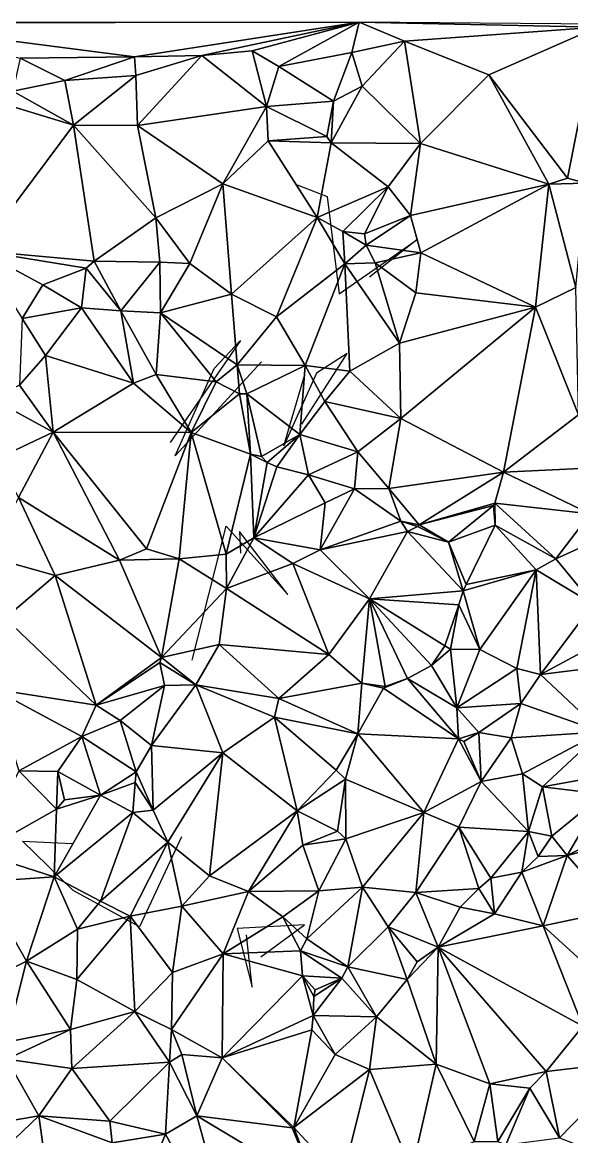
# Model space of a CAD drawing. Header units: metres. Extents: x -15 to 15.1, y -15.8 to 15.4.
# Drawn here: x -1.26 to 5.5, y 1.27 to 14.99 of the extents above; entities that cross this region are included whole.
import ezdxf

# ---------------------------------------------------------------- set-up
doc = ezdxf.new("R2010")
doc.units = ezdxf.units.M
doc.layers.add('CRACKS', color=1, linetype='Continuous')
doc.layers.add('STREET_MESH', color=7, linetype='Continuous')

msp = doc.modelspace()

# ---------------------------------------------------------------- linework, layer by layer
at = {"layer": 'CRACKS'}
for points in [[(2.123, 12.99, 0.1), (2.489, 12.847, 0.1), (2.637, 11.647, 0.1), (3.594, 12.312, 0.1), (3.01, 11.853, 0.1)], [(1.684, 10.809, 0.1), (0.619, 9.653, 0.1), (1.099, 10.728, 0.1), (1.423, 11.074, 0.1), (0.557, 9.818, 0.1)], [(2.179, 10.043, 0.1), (2.736, 10.913, 0.1), (2.358, 10.669, 0.1), (1.955, 9.776, 0.1), (2.214, 10.653, 0.1)], [(0.829, 7.136, 0.1), (1.247, 8.787, 0.1), (2.007, 7.944, 0.1), (1.412, 8.722, 0.1), (1.423, 8.453, 0.1)], [(0.696, 4.965, 0.1), (0.182, 3.856, 0.1), (-0.637, 4.302, 0.1), (-1.259, 4.908, 0.1), (-0.647, 4.879, 0.1)], [(1.674, 3.486, 0.1), (2.212, 3.881, 0.1), (1.384, 3.835, 0.1), (1.566, 3.113, 0.1), (1.499, 3.756, 0.1)]]:
    msp.add_polyline3d(points, dxfattribs=at)
at = {"layer": 'STREET_MESH'}
for points in [[(-13.333, 14.982), (-3.12, 14.981), (2.885, 14.989)], [(-3.12, 14.981), (0.12, 14.564), (2.885, 14.989)], [(-3.12, 14.981), (-1.289, 14.549), (0.12, 14.564)], [(0.12, 14.564), (0.949, 14.579), (2.885, 14.989)], [(0.949, 14.579), (1.567, 14.64), (2.885, 14.989)], [(1.567, 14.64), (1.897, 14.446), (2.885, 14.989)], [(1.897, 14.446), (2.795, 14.619), (2.885, 14.989)], [(2.795, 14.619), (3.443, 14.755), (2.885, 14.989)], [(5.815, 14.931), (14.308, 14.898), (2.885, 14.989)], [(3.443, 14.755), (5.815, 14.931), (2.885, 14.989)], [(3.443, 14.755), (4.478, 14.343), (5.815, 14.931)], [(4.478, 14.343), (5.448, 13.072), (5.815, 14.931)], [(5.448, 13.072), (5.669, 13.008), (5.815, 14.931)], [(3.443, 14.755), (2.795, 14.619), (2.921, 14.202)], [(3.64, 13.496), (3.443, 14.755), (2.921, 14.202)], [(3.443, 14.755), (3.64, 13.496), (4.478, 14.343)], [(-1.289, 14.549), (-1.378, 14.143), (-0.736, 14.272)], [(-1.289, 14.549), (-0.736, 14.272), (0.12, 14.564)], [(-0.736, 14.272), (0.135, 14.334), (0.12, 14.564)], [(0.12, 14.564), (0.135, 14.334), (0.949, 14.579)], [(0.135, 14.334), (0.156, 13.719), (0.949, 14.579)], [(0.156, 13.719), (1.744, 13.951), (0.949, 14.579)], [(1.744, 13.951), (1.567, 14.64), (0.949, 14.579)], [(1.567, 14.64), (1.744, 13.951), (1.897, 14.446)], [(2.57, 14.02), (2.795, 14.619), (1.897, 14.446)], [(2.795, 14.619), (2.57, 14.02), (2.921, 14.202)], [(1.744, 13.951), (2.57, 14.02), (1.897, 14.446)], [(-0.736, 14.272), (-1.378, 14.143), (-0.633, 13.724)], [(0.135, 14.334), (-0.736, 14.272), (-0.633, 13.724)], [(0.156, 13.719), (0.135, 14.334), (-0.633, 13.724)], [(3.64, 13.496), (5.219, 12.998), (4.478, 14.343)], [(5.219, 12.998), (5.448, 13.072), (4.478, 14.343)], [(-1.378, 14.143), (-1.535, 13.998), (-0.633, 13.724)], [(2.54, 13.505), (3.64, 13.496), (2.921, 14.202)], [(2.57, 14.02), (2.54, 13.505), (2.921, 14.202)], [(-1.535, 13.998), (-1.787, 12.177), (-0.633, 13.724)], [(2.57, 14.02), (1.744, 13.951), (2.487, 13.585)], [(2.54, 13.505), (2.57, 14.02), (2.487, 13.585)], [(0.156, 13.719), (1.206, 13), (1.744, 13.951)], [(1.206, 13), (1.765, 13.531), (1.744, 13.951)], [(1.744, 13.951), (1.765, 13.531), (2.487, 13.585)], [(-1.787, 12.177), (-0.378, 12.047), (-0.633, 13.724)], [(0.381, 12.581), (0.156, 13.719), (-0.633, 13.724)], [(-0.378, 12.047), (0.381, 12.581), (-0.633, 13.724)], [(0.156, 13.719), (0.381, 12.581), (1.206, 13)], [(1.765, 13.531), (2.54, 13.505), (2.487, 13.585)], [(1.765, 13.531), (1.206, 13), (2.367, 12.586)], [(2.54, 13.505), (1.765, 13.531), (2.367, 12.586)], [(3.239, 12.966), (2.54, 13.505), (2.367, 12.586)], [(2.54, 13.505), (3.239, 12.966), (3.64, 13.496)], [(3.64, 13.496), (3.239, 12.966), (3.515, 12.612)], [(5.219, 12.998), (3.64, 13.496), (3.515, 12.612)], [(5.448, 13.072), (5.219, 12.998), (5.669, 13.008)], [(0.381, 12.581), (0.8, 12.022), (1.206, 13)], [(1.206, 13), (0.8, 12.022), (1.312, 11.643)], [(2.367, 12.586), (1.206, 13), (1.312, 11.643)], [(2.684, 12.413), (3.239, 12.966), (2.367, 12.586)], [(3.239, 12.966), (2.684, 12.413), (2.95, 12.387)], [(3.515, 12.612), (3.239, 12.966), (2.95, 12.387)], [(3.643, 12.153), (5.219, 12.998), (3.515, 12.612)], [(5.219, 12.998), (3.643, 12.153), (5.053, 11.483)], [(5.55, 11.724), (5.219, 12.998), (5.053, 11.483)], [(5.219, 12.998), (5.55, 11.724), (5.669, 13.008)], [(0.381, 12.581), (-0.378, 12.047), (0.433, 12.037)], [(0.8, 12.022), (0.381, 12.581), (0.433, 12.037)], [(1.865, 11.365), (2.367, 12.586), (1.312, 11.643)], [(1.865, 11.365), (2.709, 12.017), (2.367, 12.586)], [(2.709, 12.017), (2.684, 12.413), (2.367, 12.586)], [(2.972, 12.244), (3.515, 12.612), (2.95, 12.387)], [(2.972, 12.244), (3.643, 12.153), (3.515, 12.612)], [(2.684, 12.413), (2.972, 12.244), (2.95, 12.387)], [(2.709, 12.017), (2.972, 12.244), (2.684, 12.413)], [(3.079, 12.027), (2.972, 12.244), (2.709, 12.017)], [(2.972, 12.244), (3.079, 12.027), (3.643, 12.153)], [(-1.01, 11.757), (-1.787, 12.177), (-1.264, 11.344)], [(-0.474, 11.963), (-1.787, 12.177), (-1.01, 11.757)], [(-1.787, 12.177), (-0.474, 11.963), (-0.378, 12.047)], [(3.643, 12.153), (3.079, 12.027), (3.581, 11.659)], [(3.643, 12.153), (3.581, 11.659), (5.053, 11.483)], [(-0.531, 11.476), (-0.474, 11.963), (-1.01, 11.757)], [(-0.474, 11.963), (-0.531, 11.476), (-0.047, 11.439)], [(-0.378, 12.047), (-0.474, 11.963), (-0.047, 11.439)], [(0.433, 12.037), (-0.378, 12.047), (-0.047, 11.439)], [(0.438, 11.415), (0.433, 12.037), (-0.047, 11.439)], [(0.438, 11.415), (0.8, 12.022), (0.433, 12.037)], [(0.8, 12.022), (0.438, 11.415), (1.312, 11.643)], [(1.865, 11.365), (2.219, 10.766), (2.709, 12.017)], [(2.709, 12.017), (2.219, 10.766), (2.77, 10.695)], [(3.38, 11.04), (3.079, 12.027), (2.709, 12.017)], [(3.38, 11.04), (2.709, 12.017), (2.77, 10.695)], [(3.079, 12.027), (3.38, 11.04), (3.581, 11.659)], [(-0.531, 11.476), (-1.01, 11.757), (-1.264, 11.344)], [(5.583, 10.159), (5.55, 11.724), (5.053, 11.483)], [(0.438, 11.415), (1.384, 10.772), (1.312, 11.643)], [(1.384, 10.772), (1.865, 11.365), (1.312, 11.643)], [(3.581, 11.659), (3.38, 11.04), (5.053, 11.483)], [(-0.977, 10.889), (-0.531, 11.476), (-1.264, 11.344)], [(-0.531, 11.476), (-0.977, 10.889), (0.108, 10.546)], [(-0.531, 11.476), (0.108, 10.546), (-0.047, 11.439)], [(0.108, 10.546), (0.385, 10.654), (-0.047, 11.439)], [(0.385, 10.654), (0.438, 11.415), (-0.047, 11.439)], [(1.124, 10.565), (0.438, 11.415), (0.385, 10.654)], [(0.438, 11.415), (1.124, 10.565), (1.384, 10.772)], [(3.38, 11.04), (3.395, 10.112), (5.053, 11.483)], [(3.395, 10.112), (4.659, 9.452), (5.053, 11.483)], [(4.659, 9.452), (5.583, 10.159), (5.053, 11.483)], [(-1.296, 10.524), (-0.977, 10.889), (-1.264, 11.344)], [(2.219, 10.766), (1.865, 11.365), (1.384, 10.772)], [(3.395, 10.112), (3.38, 11.04), (2.77, 10.695)], [(-0.977, 10.889), (-1.296, 10.524), (-0.883, 9.944)], [(0.108, 10.546), (-0.977, 10.889), (-0.883, 9.944)], [(1.124, 10.565), (1.412, 10.414), (1.384, 10.772)], [(1.412, 10.414), (1.503, 10.416), (1.384, 10.772)], [(1.503, 10.416), (2.219, 10.766), (1.384, 10.772)], [(2.219, 10.766), (1.503, 10.416), (2.155, 9.914)], [(2.462, 10.323), (2.219, 10.766), (2.155, 9.914)], [(2.219, 10.766), (2.462, 10.323), (2.77, 10.695)], [(0.385, 10.654), (0.108, 10.546), (0.815, 9.941)], [(1.124, 10.565), (0.385, 10.654), (0.815, 9.941)], [(1.412, 10.414), (1.124, 10.565), (0.815, 9.941)], [(2.462, 10.323), (3.395, 10.112), (2.77, 10.695)], [(-1.296, 10.524), (-1.636, 10.355), (-0.883, 9.944)], [(0.815, 9.941), (0.108, 10.546), (-0.883, 9.944)], [(-1.636, 10.355), (-1.571, 9.62), (-0.883, 9.944)], [(1.547, 9.675), (1.412, 10.414), (0.815, 9.941)], [(1.412, 10.414), (1.547, 9.675), (1.503, 10.416)], [(1.503, 10.416), (1.682, 9.646), (2.155, 9.914)], [(1.547, 9.675), (1.682, 9.646), (1.503, 10.416)], [(2.869, 9.702), (2.462, 10.323), (2.155, 9.914)], [(2.869, 9.702), (3.395, 10.112), (2.462, 10.323)], [(5.78, 9.504), (5.583, 10.159), (4.659, 9.452)], [(3.395, 10.112), (2.869, 9.702), (3.251, 9.251)], [(3.395, 10.112), (3.251, 9.251), (4.659, 9.452)], [(-1.571, 9.62), (-1.309, 9.138), (-0.883, 9.944)], [(-1.309, 9.138), (-0.065, 8.368), (-0.883, 9.944)], [(0.268, 8.506), (0.815, 9.941), (-0.883, 9.944)], [(-0.065, 8.368), (0.268, 8.506), (-0.883, 9.944)], [(0.268, 8.506), (0.668, 8.384), (0.815, 9.941)], [(0.668, 8.384), (1.247, 8.441), (0.815, 9.941)], [(1.247, 8.441), (1.547, 9.675), (0.815, 9.941)], [(1.682, 9.646), (1.752, 9.572), (2.155, 9.914)], [(1.752, 9.572), (1.871, 9.518), (2.155, 9.914)], [(1.871, 9.518), (2.26, 9.417), (2.155, 9.914)], [(2.26, 9.417), (2.869, 9.702), (2.155, 9.914)], [(1.588, 8.645), (1.547, 9.675), (1.247, 8.441)], [(1.682, 9.646), (1.547, 9.675), (1.752, 9.572)], [(1.547, 9.675), (1.588, 8.645), (1.752, 9.572)], [(2.26, 9.417), (2.825, 9.245), (2.869, 9.702)], [(2.869, 9.702), (2.825, 9.245), (3.251, 9.251)], [(1.588, 8.645), (1.871, 9.518), (1.752, 9.572)], [(1.588, 8.645), (2.26, 9.417), (1.871, 9.518)], [(5.725, 8.94), (5.78, 9.504), (4.659, 9.452)], [(2.26, 9.417), (1.588, 8.645), (2.467, 9.074)], [(2.825, 9.245), (2.26, 9.417), (2.467, 9.074)], [(3.251, 9.251), (3.624, 8.805), (4.659, 9.452)], [(3.624, 8.805), (4.552, 9.07), (4.659, 9.452)], [(4.552, 9.07), (5.725, 8.94), (4.659, 9.452)], [(2.825, 9.245), (2.403, 8.496), (3.397, 8.85)], [(2.403, 8.496), (2.825, 9.245), (2.467, 9.074)], [(3.251, 9.251), (2.825, 9.245), (3.397, 8.85)], [(3.624, 8.805), (3.251, 9.251), (3.397, 8.85)], [(-1.678, 8.408), (-0.858, 8.178), (-1.309, 9.138)], [(-1.309, 9.138), (-0.858, 8.178), (-0.065, 8.368)], [(1.588, 8.645), (2.403, 8.496), (2.467, 9.074)], [(4.538, 9.041), (4.552, 9.07), (3.624, 8.805)], [(4.552, 9.07), (4.538, 9.041), (4.558, 8.801)], [(4.552, 9.07), (5.305, 8.386), (5.725, 8.94)], [(5.305, 8.386), (4.552, 9.07), (4.558, 8.801)], [(4.538, 9.041), (3.624, 8.805), (3.985, 8.589)], [(4.558, 8.801), (4.538, 9.041), (3.985, 8.589)], [(5.305, 8.386), (5.747, 8.586), (5.725, 8.94)], [(2.403, 8.496), (3.477, 8.722), (3.397, 8.85)], [(3.602, 8.781), (3.624, 8.805), (3.397, 8.85)], [(3.477, 8.722), (3.602, 8.781), (3.397, 8.85)], [(3.602, 8.781), (3.477, 8.722), (3.985, 8.589)], [(3.624, 8.805), (3.602, 8.781), (3.985, 8.589)], [(4.2, 8.071), (4.558, 8.801), (3.985, 8.589)], [(4.558, 8.801), (4.2, 8.071), (5.064, 8.25)], [(5.305, 8.386), (4.558, 8.801), (5.064, 8.25)], [(1.253, 8.02), (1.588, 8.645), (1.247, 8.441)], [(1.588, 8.645), (1.253, 8.02), (2.066, 8.327)], [(2.403, 8.496), (1.588, 8.645), (2.066, 8.327)], [(3.477, 8.722), (2.403, 8.496), (3.011, 7.892)], [(4.162, 7.991), (3.477, 8.722), (3.011, 7.892)], [(3.477, 8.722), (4.162, 7.991), (3.985, 8.589)], [(0.668, 8.384), (0.268, 8.506), (-0.065, 8.368)], [(4.162, 7.991), (4.2, 8.071), (3.985, 8.589)], [(5.747, 8.586), (5.305, 8.386), (5.762, 7.828)], [(-0.858, 8.178), (-1.678, 8.408), (-1.473, 7.656)], [(-0.858, 8.178), (0.452, 7.17), (-0.065, 8.368)], [(0.452, 7.17), (0.668, 8.384), (-0.065, 8.368)], [(0.452, 7.17), (1.253, 8.02), (0.668, 8.384)], [(0.668, 8.384), (1.253, 8.02), (1.247, 8.441)], [(3.011, 7.892), (2.403, 8.496), (2.066, 8.327)], [(5.305, 8.386), (5.064, 8.25), (5.762, 7.828)], [(1.253, 8.02), (2.509, 7.208), (2.066, 8.327)], [(2.509, 7.208), (3.011, 7.892), (2.066, 8.327)], [(4.162, 7.991), (4.367, 7.267), (5.064, 8.25)], [(4.2, 8.071), (4.162, 7.991), (5.064, 8.25)], [(4.367, 7.267), (4.826, 7.035), (5.064, 8.25)], [(4.826, 7.035), (5.117, 6.96), (5.064, 8.25)], [(5.064, 8.25), (5.117, 6.96), (5.762, 7.828)], [(-0.351, 6.585), (-0.858, 8.178), (-1.473, 7.656)], [(0.452, 7.17), (-0.858, 8.178), (-0.351, 6.585)], [(1.16, 7.329), (1.253, 8.02), (0.452, 7.17)], [(1.253, 8.02), (1.16, 7.329), (2.509, 7.208)], [(4.11, 7.82), (4.162, 7.991), (3.011, 7.892)], [(4.162, 7.991), (4.11, 7.82), (4.367, 7.267)], [(2.918, 6.855), (3.011, 7.892), (2.509, 7.208)], [(2.918, 6.855), (3.204, 6.814), (3.011, 7.892)], [(3.011, 7.892), (3.776, 7.071), (3.94, 7.314)], [(3.48, 6.912), (3.776, 7.071), (3.011, 7.892)], [(3.204, 6.814), (3.48, 6.912), (3.011, 7.892)], [(4.11, 7.82), (3.011, 7.892), (3.94, 7.314)], [(4.009, 7.274), (4.11, 7.82), (3.94, 7.314)], [(4.11, 7.82), (4.009, 7.274), (4.367, 7.267)], [(5.117, 6.96), (6.238, 7.564), (5.762, 7.828)], [(-1.614, 6.779), (-0.351, 6.585), (-1.473, 7.656)], [(6.238, 7.564), (5.117, 6.96), (6.392, 7.121)], [(1.16, 7.329), (0.452, 7.17), (0.874, 6.834)], [(1.16, 7.329), (0.874, 6.834), (1.897, 6.667)], [(1.16, 7.329), (1.897, 6.667), (2.509, 7.208)], [(3.776, 7.071), (4.009, 7.274), (3.94, 7.314)], [(4.009, 7.274), (3.776, 7.071), (4.087, 6.55)], [(4.009, 7.274), (4.087, 6.55), (4.367, 7.267)], [(0.432, 7.11), (0.452, 7.17), (-0.351, 6.585)], [(0.452, 7.17), (0.432, 7.11), (0.874, 6.834)], [(1.897, 6.667), (2.918, 6.855), (2.509, 7.208)], [(4.367, 7.267), (4.087, 6.55), (4.826, 7.035)], [(0.49, 6.824), (0.432, 7.11), (-0.351, 6.585)], [(0.432, 7.11), (0.49, 6.824), (0.874, 6.834)], [(3.776, 7.071), (3.48, 6.912), (4.087, 6.55)], [(4.087, 6.55), (4.874, 6.606), (4.826, 7.035)], [(4.874, 6.606), (5.117, 6.96), (4.826, 7.035)], [(6.392, 7.121), (5.117, 6.96), (5.864, 6.255)], [(3.48, 6.912), (3.184, 6.792), (4.105, 6.17)], [(3.48, 6.912), (3.204, 6.814), (3.184, 6.792)], [(4.087, 6.55), (3.48, 6.912), (4.105, 6.17)], [(5.117, 6.96), (4.874, 6.606), (5.864, 6.255)], [(-1.614, 6.779), (-1.304, 5.776), (-0.528, 6.2)], [(-0.351, 6.585), (-1.614, 6.779), (-0.528, 6.2)], [(-0.056, 6.394), (0.49, 6.824), (-0.351, 6.585)], [(0.49, 6.824), (-0.056, 6.394), (0.33, 6.088)], [(0.874, 6.834), (0.33, 6.088), (1.208, 5.995)], [(0.49, 6.824), (0.33, 6.088), (0.874, 6.834)], [(1.841, 6.438), (0.874, 6.834), (1.208, 5.995)], [(1.897, 6.667), (0.874, 6.834), (1.841, 6.438)], [(2.918, 6.855), (1.897, 6.667), (2.869, 6.231)], [(2.918, 6.855), (2.869, 6.231), (3.184, 6.792)], [(3.184, 6.792), (2.869, 6.231), (4.105, 6.17)], [(3.204, 6.814), (2.918, 6.855), (3.184, 6.792)], [(-0.056, 6.394), (-0.351, 6.585), (-0.528, 6.2)], [(1.897, 6.667), (1.841, 6.438), (2.869, 6.231)], [(4.087, 6.55), (4.358, 6.246), (4.874, 6.606)], [(4.874, 6.606), (4.358, 6.246), (4.753, 6.182)], [(4.874, 6.606), (4.753, 6.182), (5.864, 6.255)], [(4.358, 6.246), (4.087, 6.55), (4.105, 6.17)], [(0.139, 5.763), (-0.056, 6.394), (-0.528, 6.2)], [(-0.056, 6.394), (0.139, 5.763), (0.33, 6.088)], [(1.841, 6.438), (1.208, 5.995), (2.12, 5.282)], [(1.841, 6.438), (2.601, 5.785), (2.869, 6.231)], [(2.601, 5.785), (1.841, 6.438), (2.12, 5.282)], [(-1.304, 5.776), (-0.823, 5.767), (-0.528, 6.2)], [(-0.823, 5.767), (-0.301, 5.475), (-0.528, 6.2)], [(-0.301, 5.475), (0.139, 5.763), (-0.528, 6.2)], [(2.601, 5.785), (2.714, 5.674), (2.869, 6.231)], [(2.869, 6.231), (2.714, 5.674), (3.681, 5.264)], [(2.869, 6.231), (3.681, 5.264), (4.105, 6.17)], [(4.17, 6.136), (4.358, 6.246), (4.105, 6.17)], [(4.358, 6.246), (4.17, 6.136), (4.384, 5.645)], [(4.358, 6.246), (4.384, 5.645), (4.753, 6.182)], [(4.384, 5.645), (4.894, 5.738), (4.753, 6.182)], [(4.753, 6.182), (4.894, 5.738), (5.864, 6.255)], [(4.894, 5.738), (5.141, 5.577), (5.864, 6.255)], [(5.141, 5.577), (5.976, 5.732), (5.864, 6.255)], [(0.139, 5.763), (0.349, 5.291), (0.33, 6.088)], [(0.33, 6.088), (0.349, 5.291), (1.208, 5.995)], [(3.681, 5.264), (4.384, 5.645), (4.105, 6.17)], [(4.384, 5.645), (4.17, 6.136), (4.105, 6.17)], [(0.349, 5.291), (0.528, 4.896), (1.208, 5.995)], [(0.528, 4.896), (1.042, 4.483), (1.208, 5.995)], [(1.208, 5.995), (1.042, 4.483), (2.12, 5.282)], [(-0.841, 5.304), (-1.304, 5.776), (-1.793, 4.766)], [(-0.841, 5.304), (-0.823, 5.767), (-1.304, 5.776)], [(-0.741, 5.419), (-0.823, 5.767), (-0.841, 5.304)], [(-0.823, 5.767), (-0.741, 5.419), (-0.301, 5.475)], [(0.126, 5.631), (0.139, 5.763), (-0.301, 5.475)], [(0.139, 5.763), (0.126, 5.631), (0.349, 5.291)], [(2.714, 5.674), (2.601, 5.785), (2.12, 5.282)], [(0.126, 5.631), (-0.301, 5.475), (0.099, 5.264)], [(0.349, 5.291), (0.126, 5.631), (0.099, 5.264)], [(2.616, 5.032), (2.714, 5.674), (2.12, 5.282)], [(2.714, 5.674), (2.616, 5.032), (2.719, 4.937)], [(2.714, 5.674), (2.719, 4.937), (3.681, 5.264)], [(4.384, 5.645), (3.681, 5.264), (4.112, 5.081)], [(4.969, 5.029), (4.384, 5.645), (4.112, 5.081)], [(4.969, 5.029), (4.894, 5.738), (4.384, 5.645)], [(4.894, 5.738), (4.969, 5.029), (5.141, 5.577)], [(5.976, 5.732), (5.141, 5.577), (5.887, 5.487)], [(5.141, 5.577), (4.969, 5.029), (5.255, 4.971)], [(5.887, 5.487), (5.141, 5.577), (5.255, 4.971)], [(0.099, 5.264), (-0.301, 5.475), (-0.869, 4.472)], [(-0.301, 5.475), (-0.841, 5.304), (-0.869, 4.472)], [(-0.301, 5.475), (-0.741, 5.419), (-0.841, 5.304)], [(5.443, 4.733), (5.887, 5.487), (5.255, 4.971)], [(5.443, 4.733), (6.504, 5.264), (5.887, 5.487)], [(-0.869, 4.472), (-0.841, 5.304), (-1.793, 4.766)], [(-0.299, 4.172), (0.099, 5.264), (-0.869, 4.472)], [(-0.299, 4.172), (0.528, 4.896), (0.099, 5.264)], [(0.528, 4.896), (0.349, 5.291), (0.099, 5.264)], [(1.042, 4.483), (1.524, 4.292), (2.12, 5.282)], [(1.524, 4.292), (2.189, 4.862), (2.12, 5.282)], [(2.189, 4.862), (2.616, 5.032), (2.12, 5.282)], [(2.719, 4.937), (2.924, 4.343), (3.681, 5.264)], [(2.924, 4.343), (3.582, 4.277), (3.681, 5.264)], [(3.681, 5.264), (3.582, 4.277), (4.112, 5.081)], [(5.443, 4.733), (6.661, 5.048), (6.504, 5.264)], [(3.582, 4.277), (4.357, 4.329), (4.112, 5.081)], [(4.357, 4.329), (4.504, 4.454), (4.112, 5.081)], [(4.504, 4.454), (4.969, 5.029), (4.112, 5.081)], [(2.616, 5.032), (2.189, 4.862), (2.719, 4.937)], [(4.504, 4.454), (4.885, 4.527), (4.969, 5.029)], [(4.969, 5.029), (4.885, 4.527), (5.086, 4.722)], [(4.969, 5.029), (5.086, 4.722), (5.255, 4.971)], [(5.086, 4.722), (5.443, 4.733), (5.255, 4.971)], [(6.661, 5.048), (5.443, 4.733), (6.037, 4.057)], [(0.528, 4.896), (-0.299, 4.172), (0.065, 3.986)], [(0.702, 4.11), (0.528, 4.896), (0.065, 3.986)], [(0.702, 4.11), (1.042, 4.483), (0.528, 4.896)], [(2.386, 4.3), (2.189, 4.862), (1.524, 4.292)], [(2.189, 4.862), (2.386, 4.3), (2.719, 4.937)], [(2.386, 4.3), (2.924, 4.343), (2.719, 4.937)], [(-1.769, 4.407), (-0.869, 4.472), (-1.793, 4.766)], [(4.885, 4.527), (5.443, 4.733), (5.086, 4.722)], [(5.147, 3.867), (5.443, 4.733), (4.885, 4.527)], [(5.443, 4.733), (5.147, 3.867), (6.037, 4.057)], [(4.885, 4.527), (4.504, 4.454), (4.551, 4.017)], [(5.147, 3.867), (4.885, 4.527), (4.551, 4.017)], [(-1.209, 3.434), (-1.769, 4.407), (-1.781, 3.149)], [(-1.769, 4.407), (-1.209, 3.434), (-0.869, 4.472)], [(-1.209, 3.434), (-0.581, 3.827), (-0.869, 4.472)], [(-0.581, 3.827), (-0.299, 4.172), (-0.869, 4.472)], [(1.042, 4.483), (0.702, 4.11), (1.524, 4.292)], [(4.504, 4.454), (4.357, 4.329), (4.551, 4.017)], [(0.702, 4.11), (1.209, 3.523), (1.524, 4.292)], [(1.209, 3.523), (1.943, 3.977), (1.524, 4.292)], [(1.943, 3.977), (2.386, 4.3), (1.524, 4.292)], [(2.239, 3.709), (2.386, 4.3), (1.943, 3.977)], [(2.924, 4.343), (2.239, 3.709), (2.746, 3.364)], [(2.239, 3.709), (2.924, 4.343), (2.386, 4.3)], [(2.924, 4.343), (2.746, 3.364), (3.24, 3.857)], [(3.582, 4.277), (2.924, 4.343), (3.24, 3.857)], [(3.857, 3.605), (3.582, 4.277), (3.24, 3.857)], [(4.125, 4.097), (4.357, 4.329), (3.582, 4.277)], [(3.857, 3.605), (4.125, 4.097), (3.582, 4.277)], [(4.357, 4.329), (4.125, 4.097), (4.551, 4.017)], [(-0.299, 4.172), (-0.581, 3.827), (0.065, 3.986)], [(0.122, 2.811), (0.065, 3.986), (-0.591, 3.205)], [(0.065, 3.986), (-0.581, 3.827), (-0.591, 3.205)], [(0.702, 4.11), (0.065, 3.986), (0.586, 3.294)], [(0.586, 3.294), (0.065, 3.986), (0.122, 2.811)], [(1.209, 3.523), (0.702, 4.11), (0.586, 3.294)], [(4.125, 4.097), (3.857, 3.605), (4.551, 4.017)], [(3.857, 3.605), (5.147, 3.867), (4.551, 4.017)], [(6.037, 4.057), (5.147, 3.867), (5.901, 3.179)], [(1.209, 3.523), (2.162, 3.561), (1.943, 3.977)], [(2.162, 3.561), (2.239, 3.709), (1.943, 3.977)], [(2.746, 3.364), (3.473, 3.206), (3.24, 3.857)], [(3.473, 3.206), (3.599, 3.426), (3.24, 3.857)], [(3.599, 3.426), (3.857, 3.605), (3.24, 3.857)], [(5.147, 3.867), (3.857, 3.605), (5.636, 2.634)], [(5.901, 3.179), (5.147, 3.867), (5.636, 2.634)], [(-0.581, 3.827), (-1.209, 3.434), (-0.591, 3.205)], [(2.239, 3.709), (2.162, 3.561), (2.746, 3.364)], [(3.83, 2.164), (3.857, 3.605), (3.473, 3.206)], [(3.857, 3.605), (3.599, 3.426), (3.473, 3.206)], [(4.49, 1.922), (3.857, 3.605), (3.83, 2.164)], [(3.857, 3.605), (5.186, 2.074), (5.636, 2.634)], [(3.857, 3.605), (4.49, 1.922), (5.186, 2.074)], [(-1.459, 2.436), (-1.209, 3.434), (-1.781, 3.149)], [(-1.459, 2.436), (-0.667, 2.591), (-1.209, 3.434)], [(-1.209, 3.434), (-0.667, 2.591), (-0.591, 3.205)], [(1.209, 3.523), (0.576, 2.59), (1.2, 2.241)], [(0.576, 2.59), (1.209, 3.523), (0.586, 3.294)], [(2.185, 3.251), (1.209, 3.523), (1.2, 2.241)], [(2.185, 3.251), (2.162, 3.561), (1.209, 3.523)], [(2.162, 3.561), (2.671, 3.222), (2.746, 3.364)], [(2.162, 3.561), (2.185, 3.251), (2.671, 3.222)], [(0.576, 2.59), (0.586, 3.294), (0.122, 2.811)], [(2.746, 3.364), (2.671, 3.222), (3.098, 2.746)], [(3.473, 3.206), (2.746, 3.364), (3.098, 2.746)], [(-0.667, 2.591), (0.122, 2.811), (-0.591, 3.205)], [(2.319, 2.762), (2.185, 3.251), (1.2, 2.241)], [(2.185, 3.251), (2.342, 3.078), (2.671, 3.222)], [(2.185, 3.251), (2.326, 2.996), (2.342, 3.078)], [(2.326, 2.996), (2.185, 3.251), (2.319, 2.762)], [(2.671, 3.222), (2.319, 2.762), (3.098, 2.746)], [(2.671, 3.222), (2.326, 2.996), (2.319, 2.762)], [(2.342, 3.078), (2.326, 2.996), (2.671, 3.222)], [(3.83, 2.164), (3.473, 3.206), (3.098, 2.746)], [(-0.667, 2.591), (-0.653, 2.113), (0.122, 2.811)], [(-0.653, 2.113), (0.549, 2.19), (0.122, 2.811)], [(0.549, 2.19), (0.576, 2.59), (0.122, 2.811)], [(2.3, 2.589), (2.319, 2.762), (1.2, 2.241)], [(2.319, 2.762), (2.3, 2.589), (2.587, 2.284)], [(3.098, 2.746), (2.319, 2.762), (2.587, 2.284)], [(3.012, 2.099), (3.098, 2.746), (2.587, 2.284)], [(3.83, 2.164), (3.098, 2.746), (3.012, 2.099)], [(5.186, 2.074), (6.267, 2.203), (5.636, 2.634)], [(-1.459, 2.436), (-1.453, 2.228), (-0.667, 2.591)], [(-0.667, 2.591), (-1.453, 2.228), (-0.653, 2.113)], [(0.703, 2.284), (0.576, 2.59), (0.549, 2.19)], [(0.576, 2.59), (0.703, 2.284), (1.2, 2.241)], [(2.082, 1.387), (2.3, 2.589), (1.2, 2.241)], [(2.3, 2.589), (2.082, 1.387), (2.587, 2.284)], [(-2.361, 1.303), (-1.059, 1.529), (-1.453, 2.228)], [(-1.453, 2.228), (-1.059, 1.529), (-0.653, 2.113)], [(0.703, 2.284), (0.549, 2.19), (0.888, 1.527)], [(0.703, 2.284), (0.888, 1.527), (1.2, 2.241)], [(1.2, 2.241), (0.888, 1.527), (2.061, 1.38)], [(2.082, 1.387), (1.2, 2.241), (2.061, 1.38)], [(2.082, 1.387), (3.012, 2.099), (2.587, 2.284)], [(5.186, 2.074), (5.351, 1.259), (6.267, 2.203)], [(5.351, 1.259), (6.414, 0.843), (6.267, 2.203)], [(-0.653, 2.113), (-1.059, 1.529), (-0.186, 1.461)], [(0.549, 2.19), (-0.653, 2.113), (-0.186, 1.461)], [(0.499, 1.305), (0.549, 2.19), (-0.186, 1.461)], [(0.549, 2.19), (0.499, 1.305), (0.888, 1.527)], [(2.082, 1.387), (2.676, 0.741), (3.012, 2.099)], [(3.012, 2.099), (2.676, 0.741), (3.53, 0.857)], [(3.83, 2.164), (3.012, 2.099), (3.53, 0.857)], [(4.301, 1.211), (3.83, 2.164), (3.53, 0.857)], [(4.49, 1.922), (3.83, 2.164), (4.301, 1.211)], [(4.49, 1.922), (4.984, 1.87), (5.186, 2.074)], [(4.984, 1.87), (5.351, 1.259), (5.186, 2.074)], [(4.59, 1.212), (4.49, 1.922), (4.301, 1.211)], [(4.984, 1.87), (4.49, 1.922), (4.59, 1.212)], [(4.984, 1.87), (4.59, 1.212), (4.69, 1.171)], [(5.351, 1.259), (4.984, 1.87), (4.69, 1.171)], [(-1.059, 1.529), (-2.361, 1.303), (-1.748, 0.872)], [(-0.818, -0.204), (-1.059, 1.529), (-1.748, 0.872)], [(-1.059, 1.529), (-0.154, 1.196), (-0.186, 1.461)], [(-1.059, 1.529), (-0.818, -0.204), (-0.154, 1.196)], [(0.499, 1.305), (1.41, -0.375), (0.888, 1.527)], [(0.888, 1.527), (2.364, 0.644), (2.061, 1.38)], [(0.888, 1.527), (1.41, -0.375), (2.364, 0.644)], [(-0.154, 1.196), (0.499, 1.305), (-0.186, 1.461)], [(2.364, 0.644), (2.082, 1.387), (2.061, 1.38)], [(2.676, 0.741), (2.082, 1.387), (2.364, 0.644)], [(0.499, 1.305), (-0.154, 1.196), (-0.092, -0.149)], [(1.41, -0.375), (0.499, 1.305), (-0.092, -0.149)]]:
    msp.add_3dface(points, dxfattribs=at)

doc.saveas('drawing.dxf')
